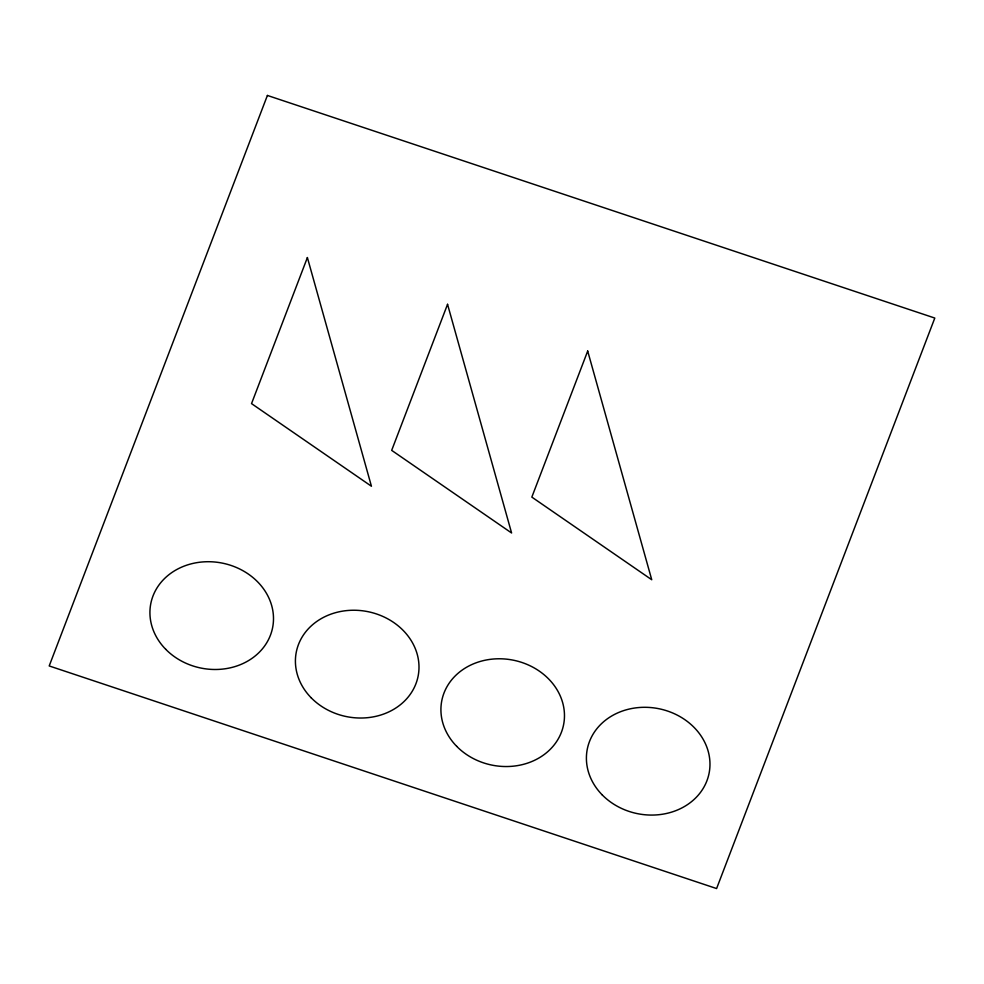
<?xml version="1.0" encoding="UTF-8"?>
<svg xmlns="http://www.w3.org/2000/svg" width="984" height="984" viewBox="0 0 984 984"><rect width="100%" height="100%" fill="white"/><g stroke="black" fill="none" stroke-linecap="round" stroke-linejoin="round"><path stroke-width="1.48" d="M267.402 95.448L49.2 665.947L716.598 888.552L934.8 318.053L267.402 95.448M307.389 257.562L251.535 403.612L371.435 486.244L307.389 257.562M447.548 304.314L391.681 450.364L511.594 532.984L447.548 304.314M587.694 351.054L531.84 497.104L651.74 579.736L587.694 351.054M165.718 649.292A62.09 53.554 11.1 0 0 270.44 635.197A62.09 53.554 11.1 0 0 198.977 562.331A62.09 53.554 11.1 0 0 165.718 649.292M311.202 697.816A62.09 53.554 11.1 0 0 415.937 683.72A62.09 53.554 11.1 0 0 344.462 610.855A62.09 53.554 11.1 0 0 311.202 697.816M456.699 746.339A62.09 53.554 11.1 0 0 561.421 732.244A62.09 53.554 11.1 0 0 489.958 659.391A62.09 53.554 11.1 0 0 456.699 746.339M602.196 794.875A62.09 53.554 11.1 0 0 706.918 780.779A62.09 53.554 11.1 0 0 635.455 707.914A62.09 53.554 11.1 0 0 602.196 794.875"/></g></svg>
